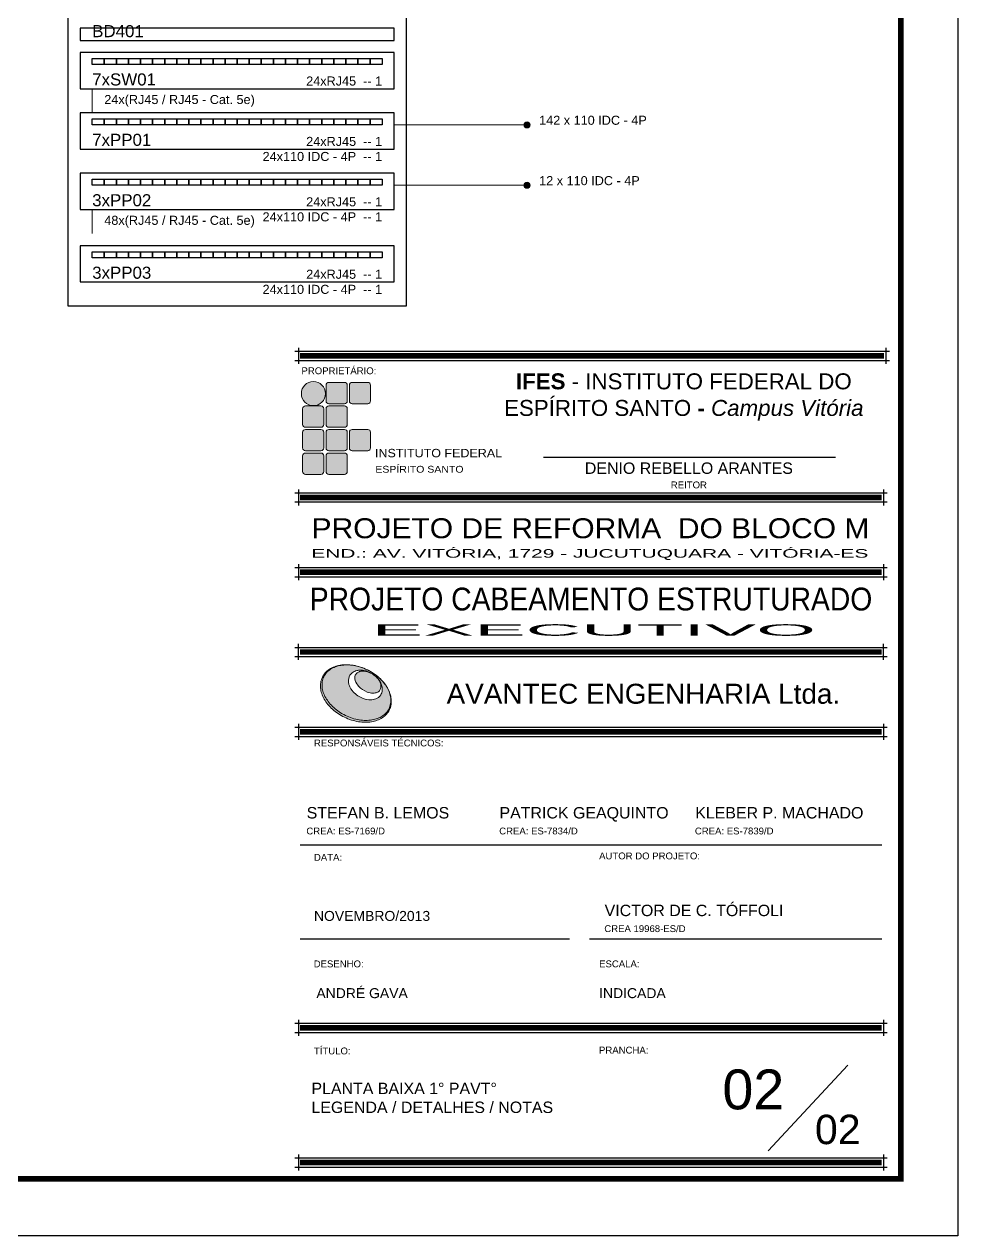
# Model space of a CAD drawing. Header units: millimetres. Extents: x 329 to 8779, y 382 to 3352.
# Drawn here: x 7960 to 8779, y 382 to 1444 of the extents above; entities that cross this region are included whole.
import ezdxf
from ezdxf.enums import TextEntityAlignment as Align

# ---------------------------------------------------------------- set-up
doc = ezdxf.new("R2010")
doc.units = ezdxf.units.MM
for name, color, linetype, lineweight in [('DI-Linhas do quadro', 1, 'Continuous', 30), ('DI-Textos do diagrama', 7, 'Continuous', 20), ('PAREDE', 5, 'Continuous', 20), ('TEXTO', 7, 'Continuous', 20)]:
    doc.layers.add(name, color=color, linetype=linetype, lineweight=lineweight)
doc.layers.add('LEGENDA', color=7, linetype='Continuous')
doc.styles.add('Arial', font='Arial.ttf')
doc.styles.add('ARIAL B', font='Arial.ttf')

# ---------------------------------------------------------------- blocks, each defined once
blk = doc.blocks.new('A1 sem aba')
at = {"layer": 'LEGENDA'}
blk.add_lwpolyline([(-169, 59.4), (0, 59.4), (0, 0), (-169, 0), (-169, 59.4)], close=True, dxfattribs=at)
at = {"layer": 'LEGENDA', "const_width": 0.1}
blk.add_lwpolyline([(-1, 58.4), (-1, 1), (-166.5, 1), (-166.5, 58.4)], close=True, dxfattribs=at)
blk = doc.blocks.new('margem')
at = {"color": 8}
for p, q in [((-9.125, 8), (1029.125, 8)), ((-3.125, 14), (-3.125, -14)), ((1023.125, 14), (1023.125, -14)), ((-9.125, -8), (1029.125, -8))]:
    blk.add_line(p, q, dxfattribs=at)
blk = doc.blocks.new('A$C5B6031A6')
at = {"ltscale": 10}
h = blk.add_hatch(color=7, dxfattribs=at)
h.paths.add_polyline_path([(1626, 2130), (1695, 2104), (1762, 2075), (1828, 2044), (1892, 2012), (1955, 1977), (2015, 1941), (2074, 1902), (2132, 1863), (2187, 1821), (2239, 1778), (2290, 1734), (2339, 1689), (2385, 1642), (2429, 1594), (2471, 1545), (2510, 1495), (2547, 1444), (2581, 1392), (2612, 1340), (2641, 1287), (2667, 1233), (2689, 1179), (2709, 1125), (2726, 1071), (2740, 1016), (2750, 961), (2758, 906), (2761, 851), (2761, 797), (2758, 742), (2751, 689), (2741, 636), (2726, 583), (2708, 533), (2687, 485), (2663, 439), (2635, 395), (2605, 353), (2571, 313), (2536, 275), (2497, 240), (2456, 207), (2412, 177), (2366, 149), (2319, 123), (2269, 99), (2217, 79), (2163, 60), (2108, 43), (2051, 30), (1992, 19), (1932, 10), (1871, 4), (1808, 1), (1744, 0), (1680, 2), (1614, 6), (1548, 13), (1480, 23), (1412, 35), (1344, 51), (1275, 69), (1205, 89), (1136, 113), (1067, 139), (999, 168), (933, 199), (869, 231), (806, 266), (746, 302), (687, 341), (630, 381), (575, 422), (522, 465), (472, 509), (423, 554), (376, 602), (332, 650), (291, 698), (251, 748), (215, 800), (181, 851), (150, 904), (121, 956), (95, 1010), (72, 1064), (52, 1118), (35, 1173), (22, 1227), (11, 1282), (4, 1337), (1, 1392), (0, 1446), (3, 1501), (10, 1554), (21, 1608), (36, 1660), (53, 1710), (75, 1759), (99, 1804), (127, 1848), (157, 1890), (190, 1930), (226, 1968), (265, 2003), (306, 2036), (349, 2066), (395, 2094), (443, 2121), (493, 2144), (545, 2165), (599, 2183), (654, 2200), (711, 2213), (769, 2224), (830, 2233), (891, 2239), (953, 2243), (1017, 2244), (1082, 2241), (1148, 2237), (1214, 2230), (1281, 2220), (1350, 2208), (1418, 2192), (1487, 2174), (1556, 2154)])
h.paths.add_polyline_path([(1634, 2126), (1701, 2100), (1768, 2072), (1833, 2042), (1895, 2010), (1957, 1976), (2016, 1940), (2074, 1903), (2130, 1864), (2184, 1823), (2235, 1781), (2285, 1738), (2333, 1693), (2378, 1648), (2421, 1601), (2462, 1553), (2500, 1504), (2536, 1455), (2569, 1404), (2599, 1354), (2627, 1302), (2652, 1250), (2674, 1198), (2693, 1146), (2709, 1093), (2723, 1041), (2733, 988), (2739, 936), (2743, 883), (2743, 831), (2740, 780), (2733, 729), (2723, 678), (2710, 629), (2693, 581), (2673, 536), (2650, 492), (2624, 451), (2595, 411), (2563, 373), (2530, 338), (2493, 304), (2454, 273), (2412, 244), (2368, 217), (2322, 192), (2274, 169), (2224, 150), (2173, 131), (2119, 116), (2064, 103), (2007, 92), (1949, 83), (1889, 78), (1828, 74), (1767, 74), (1703, 75), (1639, 79), (1574, 86), (1509, 96), (1442, 108), (1375, 123), (1307, 141), (1239, 161), (1171, 185), (1103, 210), (1037, 238), (973, 268), (910, 300), (848, 334), (789, 370), (731, 407), (675, 446), (622, 487), (570, 529), (520, 573), (472, 617), (427, 663), (384, 710), (344, 757), (305, 806), (270, 856), (236, 906), (206, 957), (178, 1008), (153, 1060), (131, 1112), (112, 1164), (96, 1217), (83, 1269), (73, 1322), (66, 1375), (62, 1427), (62, 1479), (65, 1530), (72, 1581), (82, 1632), (96, 1681), (112, 1729), (133, 1775), (156, 1818), (182, 1860), (210, 1899), (241, 1937), (276, 1973), (312, 2006), (352, 2037), (393, 2066), (437, 2093), (483, 2118), (531, 2141), (581, 2161), (633, 2179), (686, 2194), (741, 2207), (798, 2218), (856, 2227), (916, 2232), (976, 2236), (1039, 2237), (1102, 2235), (1166, 2231), (1231, 2224), (1297, 2214), (1363, 2202), (1430, 2187), (1498, 2169), (1566, 2149)], flags=16)
h = blk.add_hatch(color=251, dxfattribs=at)
h.set_gradient(color1=(97, 97, 97), rotation=45, tint=1)
h.paths.add_polyline_path([(2710, 629), (2723, 678), (2733, 729), (2740, 780), (2743, 831), (2743, 883), (2739, 936), (2733, 988), (2723, 1041), (2709, 1093), (2693, 1146), (2674, 1198), (2652, 1250), (2627, 1302), (2599, 1354), (2569, 1404), (2536, 1455), (2500, 1504), (2462, 1553), (2421, 1601), (2378, 1648), (2333, 1693), (2285, 1738), (2235, 1781), (2184, 1823), (2130, 1864), (2074, 1903), (2016, 1940), (1957, 1976), (1895, 2010), (1833, 2042), (1768, 2072), (1701, 2100), (1634, 2126), (1566, 2149), (1498, 2169), (1430, 2187), (1363, 2202), (1297, 2214), (1231, 2224), (1166, 2231), (1102, 2235), (1039, 2237), (976, 2236), (916, 2232), (856, 2227), (798, 2218), (741, 2207), (686, 2194), (633, 2179), (581, 2161), (531, 2141), (483, 2118), (437, 2093), (393, 2066), (352, 2037), (312, 2006), (276, 1973), (241, 1937), (210, 1899), (182, 1860), (156, 1818), (133, 1775), (112, 1729), (96, 1681), (82, 1632), (72, 1581), (65, 1530), (62, 1479), (62, 1427), (66, 1375), (73, 1322), (83, 1269), (96, 1217), (112, 1164), (131, 1112), (153, 1060), (178, 1008), (206, 957), (236, 906), (270, 856), (305, 806), (344, 757), (384, 710), (427, 663), (472, 617), (520, 573), (570, 529), (622, 487), (675, 446), (731, 407), (789, 370), (848, 334), (910, 300), (973, 268), (1037, 238), (1103, 210), (1171, 185), (1239, 161), (1307, 141), (1375, 123), (1442, 108), (1509, 96), (1574, 86), (1639, 79), (1703, 75), (1767, 74), (1828, 74), (1889, 78), (1949, 83), (2007, 92), (2064, 103), (2119, 116), (2173, 131), (2224, 150), (2274, 169), (2322, 192), (2368, 217), (2412, 244), (2454, 273), (2493, 304), (2530, 338), (2563, 373), (2595, 411), (2624, 451), (2650, 492), (2673, 536), (2693, 581)])
h.paths.add_polyline_path([(1672, 926, -0.11939), (1279, 1193), (1236, 1241), (1187, 1310), (1149, 1381), (1135, 1416), (1113, 1474), (1096, 1558), (1092, 1638), (1101, 1702), (1121, 1775), (1151, 1833), (1182, 1874), (1220, 1914), (1243, 1933), (1274, 1956), (1312, 1977), (1353, 1995), (1373, 2002, -0.076494), (1462, 2024, -0.012569), (1508, 2029, -0.080532), (1636, 2027, 0.011804), (1695, 2017, -0.077035), (1858, 1969, -0.03864), (1993, 1901, -0.057073), (2117, 1815, -0.005146), (2217, 1726, -0.094522), (2333, 1571, -0.041523), (2395, 1410, -0.100326), (2410, 1244, -0.110912), (2349, 1065, -0.171463), (2155, 910, -0.084531), (1952, 875, -0.090499)], flags=16)
h = blk.add_hatch(color=250, dxfattribs=at)
h.set_gradient(color1=(51, 51, 51), color2=(51, 51, 51), rotation=45, tint=1, name='SPHERICAL')
h.paths.add_polyline_path([(2297, 1618, 0.094522), (2215, 1728, 0.005146), (2117, 1815, 0.058973), (2017, 1884, 0.041091), (1896, 1945, 0.079339), (1774, 1981, -0.011804), (1708, 1992, 0.084344), (1624, 1993, 0.015307), (1577, 1988, 0.088603), (1526, 1975), (1506, 1968), (1478, 1956), (1455, 1942), (1433, 1927), (1421, 1917), (1396, 1890), (1378, 1866), (1360, 1833), (1347, 1784), (1341, 1744), (1344, 1689), (1356, 1629), (1373, 1584), (1384, 1558), (1414, 1502), (1452, 1448), (1489, 1406, 0.119233), (1824, 1179, 0.090499), (2051, 1138, 0.084531), (2204, 1164, 0.171463), (2320, 1257, 0.110913), (2360, 1373, 0.100325), (2350, 1481, 0.041523)])
at = {"color": 251, "lineweight": 0}
blk.add_lwpolyline([(1626, 2130), (1695, 2104), (1762, 2075), (1828, 2044), (1892, 2012), (1955, 1977), (2015, 1941), (2074, 1902), (2132, 1863), (2187, 1821), (2239, 1778), (2290, 1734), (2339, 1689), (2385, 1642), (2429, 1594), (2471, 1545), (2510, 1495), (2547, 1444), (2581, 1392), (2612, 1340), (2641, 1287), (2667, 1233), (2689, 1179), (2709, 1125), (2726, 1071), (2740, 1016), (2750, 961), (2758, 906), (2761, 851), (2761, 797), (2758, 742), (2751, 689), (2741, 636), (2726, 583), (2708, 533), (2687, 485), (2663, 439), (2635, 395), (2605, 353), (2571, 313), (2536, 275), (2497, 240), (2456, 207), (2412, 177), (2366, 149), (2319, 123), (2269, 99), (2217, 79), (2163, 60), (2108, 43), (2051, 30), (1992, 19), (1932, 10), (1871, 4), (1808, 1), (1744, 0), (1680, 2), (1614, 6), (1548, 13), (1480, 23), (1412, 35), (1344, 51), (1275, 69), (1205, 89), (1136, 113), (1067, 139), (999, 168), (933, 199), (869, 231), (806, 266), (746, 302), (687, 341), (630, 381), (575, 422), (522, 465), (472, 509), (423, 554), (376, 602), (332, 650), (291, 698), (251, 748), (215, 800), (181, 851), (150, 904), (121, 956), (95, 1010), (72, 1064), (52, 1118), (35, 1173), (22, 1227), (11, 1282), (4, 1337), (1, 1392), (0, 1446), (3, 1501), (10, 1554), (21, 1608), (36, 1660), (53, 1710), (75, 1759), (99, 1804), (127, 1848), (157, 1890), (190, 1930), (226, 1968), (265, 2003), (306, 2036), (349, 2066), (395, 2094), (443, 2121), (493, 2144), (545, 2165), (599, 2183), (654, 2200), (711, 2213), (769, 2224), (830, 2233), (891, 2239), (953, 2243), (1017, 2244), (1082, 2241), (1148, 2237), (1214, 2230), (1281, 2220), (1350, 2208), (1418, 2192), (1487, 2174), (1556, 2154)], close=True, dxfattribs=at)
blk.add_lwpolyline([(1634, 2126), (1701, 2100), (1768, 2072), (1833, 2042), (1895, 2010), (1957, 1976), (2016, 1940), (2074, 1903), (2130, 1864), (2184, 1823), (2235, 1781), (2285, 1738), (2333, 1693), (2378, 1648), (2421, 1601), (2462, 1553), (2500, 1504), (2536, 1455), (2569, 1404), (2599, 1354), (2627, 1302), (2652, 1250), (2674, 1198), (2693, 1146), (2709, 1093), (2723, 1041), (2733, 988), (2739, 936), (2743, 883), (2743, 831), (2740, 780), (2733, 729), (2723, 678), (2710, 629), (2693, 581), (2673, 536), (2650, 492), (2624, 451), (2595, 411), (2563, 373), (2530, 338), (2493, 304), (2454, 273), (2412, 244), (2368, 217), (2322, 192), (2274, 169), (2224, 150), (2173, 131), (2119, 116), (2064, 103), (2007, 92), (1949, 83), (1889, 78), (1828, 74), (1767, 74), (1703, 75), (1639, 79), (1574, 86), (1509, 96), (1442, 108), (1375, 123), (1307, 141), (1239, 161), (1171, 185), (1103, 210), (1037, 238), (973, 268), (910, 300), (848, 334), (789, 370), (731, 407), (675, 446), (622, 487), (570, 529), (520, 573), (472, 617), (427, 663), (384, 710), (344, 757), (305, 806), (270, 856), (236, 906), (206, 957), (178, 1008), (153, 1060), (131, 1112), (112, 1164), (96, 1217), (83, 1269), (73, 1322), (66, 1375), (62, 1427), (62, 1479), (65, 1530), (72, 1581), (82, 1632), (96, 1681), (112, 1729), (133, 1775), (156, 1818), (182, 1860), (210, 1899), (241, 1937), (276, 1973), (312, 2006), (352, 2037), (393, 2066), (437, 2093), (483, 2118), (531, 2141), (581, 2161), (633, 2179), (686, 2194), (741, 2207), (798, 2218), (856, 2227), (916, 2232), (976, 2236), (1039, 2237), (1102, 2235), (1166, 2231), (1231, 2224), (1297, 2214), (1363, 2202), (1430, 2187), (1498, 2169), (1566, 2149), (1634, 2126), (1634, 2126)], dxfattribs=at)
blk.add_lwpolyline([(1279, 1193, 0.11939), (1672, 926, 0.090499), (1952, 875, 0.084531), (2155, 910, 0.171463), (2349, 1065, 0.110913), (2410, 1244, 0.100325), (2395, 1410, 0.041523), (2333, 1571, 0.094522), (2217, 1726, 0.005146), (2117, 1815, 0.057073), (1993, 1901, 0.03864), (1858, 1969, 0.077035), (1695, 2017, -0.011804), (1636, 2027, 0.080532), (1508, 2029, 0.012569), (1462, 2024, 0.076494), (1373, 2002), (1353, 1995), (1312, 1977), (1274, 1956), (1243, 1933), (1220, 1914), (1182, 1874), (1151, 1833), (1121, 1775), (1101, 1702), (1092, 1638), (1096, 1558), (1113, 1474), (1135, 1416), (1149, 1381), (1187, 1310), (1236, 1241)], format="xyb", close=True, dxfattribs=at)
blk.add_lwpolyline([(1489, 1407, 0.119396), (1824, 1179, 0.090499), (2051, 1138, 0.084531), (2204, 1164, 0.171463), (2320, 1257, 0.110913), (2360, 1373, 0.100325), (2350, 1481, 0.041523), (2297, 1618, 0.094522), (2215, 1728, 0.005146), (2117, 1815, 0.058973), (2017, 1884, 0.041091), (1896, 1945, 0.079339), (1774, 1981, -0.011804), (1708, 1992, 0.084344), (1624, 1993, 0.015307), (1577, 1988, 0.088603), (1526, 1975), (1506, 1968), (1478, 1956), (1455, 1942), (1433, 1927), (1421, 1917), (1396, 1890), (1378, 1866), (1360, 1833), (1347, 1784), (1341, 1744), (1344, 1689), (1356, 1629), (1373, 1584), (1373, 1584), (1384, 1558), (1414, 1502), (1452, 1448), (1489, 1407)], format="xyb", dxfattribs=at)

msp = doc.modelspace()

# ---------------------------------------------------------------- hatches: boundary and pattern name
at = {"layer": 'PAREDE'}
h = msp.add_hatch(color=12, dxfattribs=at)
edge = h.paths.add_edge_path()
edge.add_arc((8213.918, 1120.548), 10.541, 0, 360)
h = msp.add_hatch(color=102, dxfattribs=at)
edge = h.paths.add_edge_path()
edge.add_line((8247.965, 1089.124), (8261.508, 1089.124))
edge.add_arc((8261.508, 1086.624), 2.5, 0, 90, ccw=False)
edge.add_line((8264.008, 1086.624), (8264.008, 1072.889))
edge.add_arc((8261.508, 1072.889), 2.5, -90, 0, ccw=False)
edge.add_line((8261.508, 1070.389), (8247.965, 1070.389))
edge.add_arc((8247.965, 1072.889), 2.5, 180, 270, ccw=False)
edge.add_line((8245.465, 1072.889), (8245.465, 1086.624))
edge.add_arc((8247.965, 1086.624), 2.5, 90, 180, ccw=False)
edge = h.paths.add_edge_path()
edge.add_line((8227.547, 1089.124), (8241.09, 1089.124))
edge.add_arc((8241.09, 1086.624), 2.5, 0, 90, ccw=False)
edge.add_line((8243.59, 1086.624), (8243.59, 1072.889))
edge.add_arc((8241.09, 1072.889), 2.5, -90, 0, ccw=False)
edge.add_line((8241.09, 1070.389), (8227.547, 1070.389))
edge.add_arc((8227.547, 1072.889), 2.5, 180, 270, ccw=False)
edge.add_line((8225.047, 1072.889), (8225.047, 1086.624))
edge.add_arc((8227.547, 1086.624), 2.5, 90, 180, ccw=False)
edge = h.paths.add_edge_path()
edge.add_line((8227.547, 1109.767), (8241.09, 1109.767))
edge.add_arc((8241.09, 1107.267), 2.5, 0, 90, ccw=False)
edge.add_line((8243.59, 1107.267), (8243.59, 1093.532))
edge.add_arc((8241.09, 1093.532), 2.5, -90, 0, ccw=False)
edge.add_line((8241.09, 1091.032), (8227.547, 1091.032))
edge.add_arc((8227.547, 1093.532), 2.5, 180, 270, ccw=False)
edge.add_line((8225.047, 1093.532), (8225.047, 1107.267))
edge.add_arc((8227.547, 1107.267), 2.5, 90, 180, ccw=False)
edge = h.paths.add_edge_path()
edge.add_line((8247.965, 1130.411), (8261.508, 1130.411))
edge.add_arc((8261.508, 1127.911), 2.5, 0, 90, ccw=False)
edge.add_line((8264.008, 1127.911), (8264.008, 1114.176))
edge.add_arc((8261.508, 1114.176), 2.5, 270, 360, ccw=False)
edge.add_line((8261.508, 1111.676), (8247.965, 1111.676))
edge.add_arc((8247.965, 1114.176), 2.5, 180, 270, ccw=False)
edge.add_line((8245.465, 1114.176), (8245.465, 1127.911))
edge.add_arc((8247.965, 1127.911), 2.5, 90, 180, ccw=False)
edge = h.paths.add_edge_path()
edge.add_line((8227.547, 1130.411), (8241.09, 1130.411))
edge.add_arc((8241.09, 1127.911), 2.5, 0, 90, ccw=False)
edge.add_line((8243.59, 1127.911), (8243.59, 1114.176))
edge.add_arc((8241.09, 1114.176), 2.5, -90, 0, ccw=False)
edge.add_line((8241.09, 1111.676), (8227.547, 1111.676))
edge.add_arc((8227.547, 1114.176), 2.5, 180, 270, ccw=False)
edge.add_line((8225.047, 1114.176), (8225.047, 1127.911))
edge.add_arc((8227.547, 1127.911), 2.5, 90, 180, ccw=False)
edge = h.paths.add_edge_path()
edge.add_line((8206.974, 1068.48), (8220.518, 1068.48))
edge.add_arc((8220.518, 1065.98), 2.5, 0, 90, ccw=False)
edge.add_line((8223.018, 1065.98), (8223.018, 1052.245))
edge.add_arc((8220.518, 1052.245), 2.5, -90, 0, ccw=False)
edge.add_line((8220.518, 1049.745), (8206.974, 1049.745))
edge.add_arc((8206.974, 1052.245), 2.5, 180, 270, ccw=False)
edge.add_line((8204.474, 1052.245), (8204.474, 1065.98))
edge.add_arc((8206.974, 1065.98), 2.5, 90, 180, ccw=False)
edge = h.paths.add_edge_path()
edge.add_line((8227.547, 1068.48), (8241.09, 1068.48))
edge.add_arc((8241.09, 1065.98), 2.5, 0, 90, ccw=False)
edge.add_line((8243.59, 1065.98), (8243.59, 1052.245))
edge.add_arc((8241.09, 1052.245), 2.5, -90, 0, ccw=False)
edge.add_line((8241.09, 1049.745), (8227.547, 1049.745))
edge.add_arc((8227.547, 1052.245), 2.5, 180, 270, ccw=False)
edge.add_line((8225.047, 1052.245), (8225.047, 1065.98))
edge.add_arc((8227.547, 1065.98), 2.5, 90, 180, ccw=False)
edge = h.paths.add_edge_path()
edge.add_line((8206.974, 1089.124), (8220.518, 1089.124))
edge.add_arc((8220.518, 1086.624), 2.5, 0, 90, ccw=False)
edge.add_line((8223.018, 1086.624), (8223.018, 1072.889))
edge.add_arc((8220.518, 1072.889), 2.5, -90, 0, ccw=False)
edge.add_line((8220.518, 1070.389), (8206.974, 1070.389))
edge.add_arc((8206.974, 1072.889), 2.5, 180, 270, ccw=False)
edge.add_line((8204.474, 1072.889), (8204.474, 1086.624))
edge.add_arc((8206.974, 1086.624), 2.5, 90, 180, ccw=False)
edge = h.paths.add_edge_path()
edge.add_line((8206.974, 1109.767), (8220.518, 1109.767))
edge.add_arc((8220.518, 1107.267), 2.5, 0, 90, ccw=False)
edge.add_line((8223.018, 1107.267), (8223.018, 1093.532))
edge.add_arc((8220.518, 1093.532), 2.5, 270, 360, ccw=False)
edge.add_line((8220.518, 1091.032), (8206.974, 1091.032))
edge.add_arc((8206.974, 1093.532), 2.5, 180, 270, ccw=False)
edge.add_line((8204.474, 1093.532), (8204.474, 1107.267))
edge.add_arc((8206.974, 1107.267), 2.5, 90, 180, ccw=False)

# ---------------------------------------------------------------- linework, layer by layer
at = {"layer": 'DI-Linhas do quadro', "linetype": 'Continuous'}
for points in [[(7998.839, 1197.298), (7998.839, 1472.638), (8295.359, 1472.638), (8295.359, 1197.298), (7998.839, 1197.298)], [(8009.429, 1440.868), (8009.429, 1430.278), (8284.769, 1430.278), (8284.769, 1440.868), (8009.429, 1440.868)], [(8009.429, 1419.688), (8009.429, 1387.918), (8284.769, 1387.918), (8284.769, 1419.688), (8009.429, 1419.688)], [(8020.019, 1409.098), (8020.019, 1414.393), (8030.609, 1414.393), (8030.609, 1409.098), (8020.019, 1409.098)], [(8030.609, 1409.098), (8030.609, 1414.393), (8041.199, 1414.393), (8041.199, 1409.098), (8030.609, 1409.098)], [(8041.199, 1409.098), (8041.199, 1414.393), (8051.789, 1414.393), (8051.789, 1409.098), (8041.199, 1409.098)], [(8051.789, 1409.098), (8051.789, 1414.393), (8062.379, 1414.393), (8062.379, 1409.098), (8051.789, 1409.098)], [(8062.379, 1409.098), (8062.379, 1414.393), (8072.969, 1414.393), (8072.969, 1409.098), (8062.379, 1409.098)], [(8072.969, 1409.098), (8072.969, 1414.393), (8083.559, 1414.393), (8083.559, 1409.098), (8072.969, 1409.098)], [(8083.559, 1409.098), (8083.559, 1414.393), (8094.149, 1414.393), (8094.149, 1409.098), (8083.559, 1409.098)], [(8094.149, 1409.098), (8094.149, 1414.393), (8104.739, 1414.393), (8104.739, 1409.098), (8094.149, 1409.098)], [(8104.739, 1409.098), (8104.739, 1414.393), (8115.329, 1414.393), (8115.329, 1409.098), (8104.739, 1409.098)], [(8115.329, 1409.098), (8115.329, 1414.393), (8125.919, 1414.393), (8125.919, 1409.098), (8115.329, 1409.098)], [(8125.919, 1409.098), (8125.919, 1414.393), (8136.509, 1414.393), (8136.509, 1409.098), (8125.919, 1409.098)], [(8136.509, 1409.098), (8136.509, 1414.393), (8147.099, 1414.393), (8147.099, 1409.098), (8136.509, 1409.098)], [(8147.099, 1409.098), (8147.099, 1414.393), (8157.689, 1414.393), (8157.689, 1409.098), (8147.099, 1409.098)], [(8157.689, 1409.098), (8157.689, 1414.393), (8168.279, 1414.393), (8168.279, 1409.098), (8157.689, 1409.098)], [(8168.279, 1409.098), (8168.279, 1414.393), (8178.869, 1414.393), (8178.869, 1409.098), (8168.279, 1409.098)], [(8178.869, 1409.098), (8178.869, 1414.393), (8189.459, 1414.393), (8189.459, 1409.098), (8178.869, 1409.098)], [(8189.459, 1409.098), (8189.459, 1414.393), (8200.049, 1414.393), (8200.049, 1409.098), (8189.459, 1409.098)], [(8200.049, 1409.098), (8200.049, 1414.393), (8210.639, 1414.393), (8210.639, 1409.098), (8200.049, 1409.098)], [(8210.639, 1409.098), (8210.639, 1414.393), (8221.229, 1414.393), (8221.229, 1409.098), (8210.639, 1409.098)], [(8221.229, 1409.098), (8221.229, 1414.393), (8231.819, 1414.393), (8231.819, 1409.098), (8221.229, 1409.098)], [(8231.819, 1409.098), (8231.819, 1414.393), (8242.409, 1414.393), (8242.409, 1409.098), (8231.819, 1409.098)], [(8242.409, 1409.098), (8242.409, 1414.393), (8252.999, 1414.393), (8252.999, 1409.098), (8242.409, 1409.098)], [(8252.999, 1409.098), (8252.999, 1414.393), (8263.589, 1414.393), (8263.589, 1409.098), (8252.999, 1409.098)], [(8263.589, 1409.098), (8263.589, 1414.393), (8274.179, 1414.393), (8274.179, 1409.098), (8263.589, 1409.098)], [(8009.429, 1366.738), (8009.429, 1334.968), (8284.769, 1334.968), (8284.769, 1366.738), (8009.429, 1366.738)], [(8020.019, 1356.148), (8020.019, 1361.443), (8030.609, 1361.443), (8030.609, 1356.148), (8020.019, 1356.148)], [(8030.609, 1356.148), (8030.609, 1361.443), (8041.199, 1361.443), (8041.199, 1356.148), (8030.609, 1356.148)], [(8041.199, 1356.148), (8041.199, 1361.443), (8051.789, 1361.443), (8051.789, 1356.148), (8041.199, 1356.148)], [(8051.789, 1356.148), (8051.789, 1361.443), (8062.379, 1361.443), (8062.379, 1356.148), (8051.789, 1356.148)], [(8062.379, 1356.148), (8062.379, 1361.443), (8072.969, 1361.443), (8072.969, 1356.148), (8062.379, 1356.148)], [(8072.969, 1356.148), (8072.969, 1361.443), (8083.559, 1361.443), (8083.559, 1356.148), (8072.969, 1356.148)], [(8083.559, 1356.148), (8083.559, 1361.443), (8094.149, 1361.443), (8094.149, 1356.148), (8083.559, 1356.148)], [(8094.149, 1356.148), (8094.149, 1361.443), (8104.739, 1361.443), (8104.739, 1356.148), (8094.149, 1356.148)], [(8104.739, 1356.148), (8104.739, 1361.443), (8115.329, 1361.443), (8115.329, 1356.148), (8104.739, 1356.148)], [(8115.329, 1356.148), (8115.329, 1361.443), (8125.919, 1361.443), (8125.919, 1356.148), (8115.329, 1356.148)], [(8125.919, 1356.148), (8125.919, 1361.443), (8136.509, 1361.443), (8136.509, 1356.148), (8125.919, 1356.148)], [(8136.509, 1356.148), (8136.509, 1361.443), (8147.099, 1361.443), (8147.099, 1356.148), (8136.509, 1356.148)], [(8147.099, 1356.148), (8147.099, 1361.443), (8157.689, 1361.443), (8157.689, 1356.148), (8147.099, 1356.148)], [(8157.689, 1356.148), (8157.689, 1361.443), (8168.279, 1361.443), (8168.279, 1356.148), (8157.689, 1356.148)], [(8168.279, 1356.148), (8168.279, 1361.443), (8178.869, 1361.443), (8178.869, 1356.148), (8168.279, 1356.148)], [(8178.869, 1356.148), (8178.869, 1361.443), (8189.459, 1361.443), (8189.459, 1356.148), (8178.869, 1356.148)], [(8189.459, 1356.148), (8189.459, 1361.443), (8200.049, 1361.443), (8200.049, 1356.148), (8189.459, 1356.148)], [(8200.049, 1356.148), (8200.049, 1361.443), (8210.639, 1361.443), (8210.639, 1356.148), (8200.049, 1356.148)], [(8210.639, 1356.148), (8210.639, 1361.443), (8221.229, 1361.443), (8221.229, 1356.148), (8210.639, 1356.148)], [(8221.229, 1356.148), (8221.229, 1361.443), (8231.819, 1361.443), (8231.819, 1356.148), (8221.229, 1356.148)], [(8231.819, 1356.148), (8231.819, 1361.443), (8242.409, 1361.443), (8242.409, 1356.148), (8231.819, 1356.148)], [(8242.409, 1356.148), (8242.409, 1361.443), (8252.999, 1361.443), (8252.999, 1356.148), (8242.409, 1356.148)], [(8252.999, 1356.148), (8252.999, 1361.443), (8263.589, 1361.443), (8263.589, 1356.148), (8252.999, 1356.148)], [(8263.589, 1356.148), (8263.589, 1361.443), (8274.179, 1361.443), (8274.179, 1356.148), (8263.589, 1356.148)], [(8009.429, 1313.788), (8009.429, 1282.018), (8284.769, 1282.018), (8284.769, 1313.788), (8009.429, 1313.788)], [(8020.019, 1303.198), (8020.019, 1308.493), (8030.609, 1308.493), (8030.609, 1303.198), (8020.019, 1303.198)], [(8030.609, 1303.198), (8030.609, 1308.493), (8041.199, 1308.493), (8041.199, 1303.198), (8030.609, 1303.198)], [(8041.199, 1303.198), (8041.199, 1308.493), (8051.789, 1308.493), (8051.789, 1303.198), (8041.199, 1303.198)], [(8051.789, 1303.198), (8051.789, 1308.493), (8062.379, 1308.493), (8062.379, 1303.198), (8051.789, 1303.198)], [(8062.379, 1303.198), (8062.379, 1308.493), (8072.969, 1308.493), (8072.969, 1303.198), (8062.379, 1303.198)], [(8072.969, 1303.198), (8072.969, 1308.493), (8083.559, 1308.493), (8083.559, 1303.198), (8072.969, 1303.198)], [(8083.559, 1303.198), (8083.559, 1308.493), (8094.149, 1308.493), (8094.149, 1303.198), (8083.559, 1303.198)], [(8094.149, 1303.198), (8094.149, 1308.493), (8104.739, 1308.493), (8104.739, 1303.198), (8094.149, 1303.198)], [(8104.739, 1303.198), (8104.739, 1308.493), (8115.329, 1308.493), (8115.329, 1303.198), (8104.739, 1303.198)], [(8115.329, 1303.198), (8115.329, 1308.493), (8125.919, 1308.493), (8125.919, 1303.198), (8115.329, 1303.198)], [(8125.919, 1303.198), (8125.919, 1308.493), (8136.509, 1308.493), (8136.509, 1303.198), (8125.919, 1303.198)], [(8136.509, 1303.198), (8136.509, 1308.493), (8147.099, 1308.493), (8147.099, 1303.198), (8136.509, 1303.198)], [(8147.099, 1303.198), (8147.099, 1308.493), (8157.689, 1308.493), (8157.689, 1303.198), (8147.099, 1303.198)], [(8157.689, 1303.198), (8157.689, 1308.493), (8168.279, 1308.493), (8168.279, 1303.198), (8157.689, 1303.198)], [(8168.279, 1303.198), (8168.279, 1308.493), (8178.869, 1308.493), (8178.869, 1303.198), (8168.279, 1303.198)], [(8178.869, 1303.198), (8178.869, 1308.493), (8189.459, 1308.493), (8189.459, 1303.198), (8178.869, 1303.198)], [(8189.459, 1303.198), (8189.459, 1308.493), (8200.049, 1308.493), (8200.049, 1303.198), (8189.459, 1303.198)], [(8200.049, 1303.198), (8200.049, 1308.493), (8210.639, 1308.493), (8210.639, 1303.198), (8200.049, 1303.198)], [(8210.639, 1303.198), (8210.639, 1308.493), (8221.229, 1308.493), (8221.229, 1303.198), (8210.639, 1303.198)], [(8221.229, 1303.198), (8221.229, 1308.493), (8231.819, 1308.493), (8231.819, 1303.198), (8221.229, 1303.198)], [(8231.819, 1303.198), (8231.819, 1308.493), (8242.409, 1308.493), (8242.409, 1303.198), (8231.819, 1303.198)], [(8242.409, 1303.198), (8242.409, 1308.493), (8252.999, 1308.493), (8252.999, 1303.198), (8242.409, 1303.198)], [(8252.999, 1303.198), (8252.999, 1308.493), (8263.589, 1308.493), (8263.589, 1303.198), (8252.999, 1303.198)], [(8263.589, 1303.198), (8263.589, 1308.493), (8274.179, 1308.493), (8274.179, 1303.198), (8263.589, 1303.198)], [(8009.429, 1250.248), (8009.429, 1218.478), (8284.769, 1218.478), (8284.769, 1250.248), (8009.429, 1250.248)], [(8020.019, 1239.658), (8020.019, 1244.953), (8030.609, 1244.953), (8030.609, 1239.658), (8020.019, 1239.658)], [(8030.609, 1239.658), (8030.609, 1244.953), (8041.199, 1244.953), (8041.199, 1239.658), (8030.609, 1239.658)], [(8041.199, 1239.658), (8041.199, 1244.953), (8051.789, 1244.953), (8051.789, 1239.658), (8041.199, 1239.658)], [(8051.789, 1239.658), (8051.789, 1244.953), (8062.379, 1244.953), (8062.379, 1239.658), (8051.789, 1239.658)], [(8062.379, 1239.658), (8062.379, 1244.953), (8072.969, 1244.953), (8072.969, 1239.658), (8062.379, 1239.658)], [(8072.969, 1239.658), (8072.969, 1244.953), (8083.559, 1244.953), (8083.559, 1239.658), (8072.969, 1239.658)], [(8083.559, 1239.658), (8083.559, 1244.953), (8094.149, 1244.953), (8094.149, 1239.658), (8083.559, 1239.658)], [(8094.149, 1239.658), (8094.149, 1244.953), (8104.739, 1244.953), (8104.739, 1239.658), (8094.149, 1239.658)], [(8104.739, 1239.658), (8104.739, 1244.953), (8115.329, 1244.953), (8115.329, 1239.658), (8104.739, 1239.658)], [(8115.329, 1239.658), (8115.329, 1244.953), (8125.919, 1244.953), (8125.919, 1239.658), (8115.329, 1239.658)], [(8125.919, 1239.658), (8125.919, 1244.953), (8136.509, 1244.953), (8136.509, 1239.658), (8125.919, 1239.658)], [(8136.509, 1239.658), (8136.509, 1244.953), (8147.099, 1244.953), (8147.099, 1239.658), (8136.509, 1239.658)], [(8147.099, 1239.658), (8147.099, 1244.953), (8157.689, 1244.953), (8157.689, 1239.658), (8147.099, 1239.658)], [(8157.689, 1239.658), (8157.689, 1244.953), (8168.279, 1244.953), (8168.279, 1239.658), (8157.689, 1239.658)], [(8168.279, 1239.658), (8168.279, 1244.953), (8178.869, 1244.953), (8178.869, 1239.658), (8168.279, 1239.658)], [(8178.869, 1239.658), (8178.869, 1244.953), (8189.459, 1244.953), (8189.459, 1239.658), (8178.869, 1239.658)], [(8189.459, 1239.658), (8189.459, 1244.953), (8200.049, 1244.953), (8200.049, 1239.658), (8189.459, 1239.658)], [(8200.049, 1239.658), (8200.049, 1244.953), (8210.639, 1244.953), (8210.639, 1239.658), (8200.049, 1239.658)], [(8210.639, 1239.658), (8210.639, 1244.953), (8221.229, 1244.953), (8221.229, 1239.658), (8210.639, 1239.658)], [(8221.229, 1239.658), (8221.229, 1244.953), (8231.819, 1244.953), (8231.819, 1239.658), (8221.229, 1239.658)], [(8231.819, 1239.658), (8231.819, 1244.953), (8242.409, 1244.953), (8242.409, 1239.658), (8231.819, 1239.658)], [(8242.409, 1239.658), (8242.409, 1244.953), (8252.999, 1244.953), (8252.999, 1239.658), (8242.409, 1239.658)], [(8252.999, 1239.658), (8252.999, 1244.953), (8263.589, 1244.953), (8263.589, 1239.658), (8252.999, 1239.658)], [(8263.589, 1239.658), (8263.589, 1244.953), (8274.179, 1244.953), (8274.179, 1239.658), (8263.589, 1239.658)]]:
    msp.add_lwpolyline(points, close=True, dxfattribs=at)
at = {"layer": 'DI-Textos do diagrama', "linetype": 'Continuous'}
for p, q in [((8020.019, 1387.918), (8020.019, 1366.738)), ((8284.769, 1356.148), (8401.259, 1356.148)), ((8284.769, 1303.198), (8401.259, 1303.198)), ((8020.019, 1282.018), (8020.019, 1260.838))]:
    msp.add_line(p, q, dxfattribs=at)
at = {"layer": 'DI-Textos do diagrama', "linetype": 'Continuous', "const_width": 2.647}
for points in [[(8402.583, 1356.148, 1), (8399.935, 1356.148, 1)], [(8402.583, 1303.198, 1), (8399.935, 1303.198, 1)]]:
    msp.add_lwpolyline(points, format="xyb", close=True, dxfattribs=at)
at = {"layer": 'DI-Textos do diagrama', "linetype": 'Continuous'}
for centre in [(8401.259, 1356.148), (8401.259, 1303.198)]:
    msp.add_circle(centre, 2.647, dxfattribs=at)
at = {"layer": 'LEGENDA', "color": 7, "const_width": 4.894}
msp.add_lwpolyline([(8202.294, 1153.714), (8714.314, 1153.714)], dxfattribs=at)
at = {"layer": 'LEGENDA', "lineweight": -2}
for points in [[(8671.791, 1064.598), (8415.57, 1064.598)], [(8712.287, 724.714), (8202.287, 724.714)], [(8438.567, 642.245), (8202.287, 642.245)], [(8712.287, 642.245), (8456.067, 642.245)], [(8612.53, 456.655), (8682.467, 531.811)]]:
    msp.add_lwpolyline(points, dxfattribs=at)
at = {"layer": 'LEGENDA', "const_width": 4.875}
for points in [[(8202.287, 1029.55), (8712.287, 1029.55)], [(8202.287, 964.035), (8712.287, 964.035)], [(8202.287, 894.035), (8712.287, 894.035)], [(8202.287, 824.035), (8712.287, 824.035)], [(8202.287, 824.035), (8712.287, 824.035)], [(8202.287, 564.556), (8712.287, 564.556)], [(8202.287, 446.44), (8712.287, 446.44)]]:
    msp.add_lwpolyline(points, dxfattribs=at)
at = {"layer": 'PAREDE', "color": 102}
for points in [[(8227.547, 1130.411), (8241.09, 1130.411, -0.41421356), (8243.59, 1127.911), (8243.59, 1114.176, -0.41421356), (8241.09, 1111.676), (8227.547, 1111.676, -0.41421356), (8225.047, 1114.176), (8225.047, 1127.911, -0.41421356)], [(8247.965, 1130.411), (8261.508, 1130.411, -0.41421356), (8264.008, 1127.911), (8264.008, 1114.176, -0.41421356), (8261.508, 1111.676), (8247.965, 1111.676, -0.41421356), (8245.465, 1114.176), (8245.465, 1127.911, -0.41421356)], [(8206.974, 1109.767), (8220.518, 1109.767, -0.41421356), (8223.018, 1107.267), (8223.018, 1093.532, -0.41421356), (8220.518, 1091.032), (8206.974, 1091.032, -0.41421356), (8204.474, 1093.532), (8204.474, 1107.267, -0.41421356)], [(8227.547, 1109.767), (8241.09, 1109.767, -0.41421356), (8243.59, 1107.267), (8243.59, 1093.532, -0.41421356), (8241.09, 1091.032), (8227.547, 1091.032, -0.41421356), (8225.047, 1093.532), (8225.047, 1107.267, -0.41421356)], [(8206.974, 1089.124), (8220.518, 1089.124, -0.41421356), (8223.018, 1086.624), (8223.018, 1072.889, -0.41421356), (8220.518, 1070.389), (8206.974, 1070.389, -0.41421356), (8204.474, 1072.889), (8204.474, 1086.624, -0.41421356)], [(8227.547, 1089.124), (8241.09, 1089.124, -0.41421356), (8243.59, 1086.624), (8243.59, 1072.889, -0.41421356), (8241.09, 1070.389), (8227.547, 1070.389, -0.41421356), (8225.047, 1072.889), (8225.047, 1086.624, -0.41421356)], [(8247.965, 1089.124), (8261.508, 1089.124, -0.41421356), (8264.008, 1086.624), (8264.008, 1072.889, -0.41421356), (8261.508, 1070.389), (8247.965, 1070.389, -0.41421356), (8245.465, 1072.889), (8245.465, 1086.624, -0.41421356)], [(8206.974, 1068.48), (8220.518, 1068.48, -0.41421356), (8223.018, 1065.98), (8223.018, 1052.245, -0.41421356), (8220.518, 1049.745), (8206.974, 1049.745, -0.41421356), (8204.474, 1052.245), (8204.474, 1065.98, -0.41421356)], [(8227.547, 1068.48), (8241.09, 1068.48, -0.41421356), (8243.59, 1065.98), (8243.59, 1052.245, -0.41421356), (8241.09, 1049.745), (8227.547, 1049.745, -0.41421356), (8225.047, 1052.245), (8225.047, 1065.98, -0.41421356)]]:
    msp.add_lwpolyline(points, format="xyb", close=True, dxfattribs=at)
at = {"layer": 'PAREDE', "color": 12}
msp.add_circle((8213.918, 1120.548), 10.541, dxfattribs=at)

# ---------------------------------------------------------------- block references
at = {"layer": 'LEGENDA'}
for name, p, xscale, yscale, zscale in [('A1 sem aba', (8778.869, 382.199), 49.99999999947613, 49.99999999947613, 49.99999999947613), ('margem', (8202.287, 1029.55), 0.499999999992724, 0.499999999992724, 0.4999999999947704), ('margem', (8202.287, 964.035), 0.5, 0.5, 0.5), ('A$C5B6031A6', (8220.076, 832.385), 0.02249999997729901, 0.02250000042840838, 0.02249999999978514), ('margem', (8202.287, 824.035), 0.5, 0.5, 0.5), ('margem', (8202.287, 564.556), 0.499999999992724, 0.499999999992724, 0.4999999999947704), ('margem', (8202.287, 446.44), 0.499999999992724, 0.499999999992724, 0.4999999999947704)]:
    msp.add_blockref(name, p, dxfattribs=dict(at, xscale=xscale, yscale=yscale, zscale=zscale))
at = {"layer": 'LEGENDA', "color": 7, "xscale": 0.5019808721008303, "yscale": 0.5019808720971923, "zscale": 0.5019808482871893}
msp.add_blockref('margem', (8202.294, 1153.714), dxfattribs=at)
at = {"layer": 'LEGENDA', "xscale": -0.499999999992724, "yscale": 0.499999999992724, "zscale": 0.4999999999947704, "rotation": 180}
msp.add_blockref('margem', (8202.287, 894.035), dxfattribs=at)

# ---------------------------------------------------------------- texts
at = {"layer": 'DI-Textos do diagrama', "line_spacing_factor": 0.798, "style": 'Arial'}
for s, insert, char_height, width, attachment_point in [('BD401', (8019.999, 1432.918), 10.59, 63.54, 7), ('7xSW01', (8019.999, 1390.568), 10.59, 76.248, 7), ('24xRJ45  -- 1', (8274.199, 1390.544), 7.9425, 123.903, 9), ('24x(RJ45 / RJ45 - Cat. 5e)', (8030.599, 1372.044), 7.9425, 247.806, 7), ('142 x 110 IDC - 4P', (8411.849, 1356.144), 7.9425, 171.558, 7), ('7xPP01', (8019.999, 1337.618), 10.59, 76.248, 7), ('24xRJ45  -- 1', (8274.199, 1337.594), 7.9425, 123.903, 9), ('24x110 IDC - 4P  -- 1', (8274.199, 1324.394), 7.9425, 200.151, 9), ('12 x 110 IDC - 4P', (8411.849, 1303.194), 7.9425, 162.027, 7), ('3xPP02', (8019.999, 1284.668), 10.59, 76.248, 7), ('24xRJ45  -- 1', (8274.199, 1284.644), 7.9425, 123.903, 9), ('48x(RJ45 / RJ45 - Cat. 5e)', (8030.599, 1266.144), 7.9425, 247.806, 7), ('24x110 IDC - 4P  -- 1', (8274.199, 1271.444), 7.9425, 200.151, 9), ('3xPP03', (8019.999, 1221.118), 10.59, 76.248, 7), ('24xRJ45  -- 1', (8274.199, 1221.144), 7.9425, 123.903, 9), ('24x110 IDC - 4P  -- 1', (8274.199, 1207.894), 7.9425, 200.151, 9)]:
    msp.add_mtext(s, dxfattribs=dict(at, insert=insert, char_height=char_height, width=width, attachment_point=attachment_point))
at = {"layer": 'LEGENDA', "style": 'ARIAL B', "width": 1.07}
msp.add_text('INSTITUTO FEDERAL', height=7.33333, dxfattribs=at).set_placement((8267.945, 1064.76))
at = {"layer": 'LEGENDA', "lineweight": -2, "style": 'Arial'}
msp.add_text('CREA 19968-ES/D', height=6, dxfattribs=at).set_placement((8468.983, 648.456))
at = {"layer": 'PAREDE', "color": 102, "style": 'ARIAL B', "width": 1.1}
msp.add_text('ESPÍRITO SANTO', height=6, dxfattribs=at).set_placement((8268.21, 1051.224))
at = {"layer": 'TEXTO', "lineweight": -2, "style": 'Arial'}
for s, height, p in [('PROPRIETÁRIO:', 6, (8203.455, 1137.572)), ('RESPONSÁVEIS TÉCNICOS:', 6, (8214.404, 811.235)), ('STEFAN B. LEMOS', 10, (8208.032, 748.056)), ('PATRICK GEAQUINTO', 10, (8377.098, 748.056)), ('KLEBER P. MACHADO', 10, (8548.673, 748.056)), ('CREA: ES-7169/D', 6, (8207.757, 734.08)), ('CREA: ES-7834/D', 6, (8376.823, 734.08)), ('CREA: ES-7839/D', 6, (8548.398, 734.08)), ('DATA:', 6, (8214.404, 710.944)), ('AUTOR DO PROJETO:', 6, (8464.434, 712.227)), ('VICTOR DE C. TÓFFOLI', 10, (8469.258, 662.432)), ('NOVEMBRO/2013', 8.75, (8214.404, 658.237)), ('DESENHO:', 6, (8214.207, 617.572)), ('ESCALA:', 6, (8464.434, 617.572)), ('ANDRÉ GAVA', 8.75, (8216.541, 590.537)), ('INDICADA', 8.75, (8464.434, 590.537)), ('TÍTULO:', 6, (8214.404, 541.257)), ('PRANCHA:', 6, (8464.327, 541.969)), ('02', 34.9209, (8572.515, 493.064)), ('PLANTA BAIXA 1° PAVT°', 10, (8212.215, 506.393)), ('LEGENDA / DETALHES / NOTAS', 10, (8212.215, 489.85)), ('02', 25.7878, (8653.636, 462.518))]:
    msp.add_text(s, height=height, dxfattribs=at).set_placement(p)
for s, height, width, p, p2 in [('PROJETO DE REFORMA  DO BLOCO M', 17.5, 1.074681, (8212.331, 993.776), (8701.35, 993.776)), ('END.: AV. VITÓRIA, 1729 - JUCUTUQUARA - VITÓRIA-ES', 7.5, 1.75164, (8212.017, 976.711), (8700.49, 976.711)), ('PROJETO CABEAMENTO ESTRUTURADO', 20, 0.887361, (8210.769, 930.45), (8703.915, 930.45)), ('EXECUTIVO', 10, 4.822796, (8265.18, 908.29), (8654.524, 908.29))]:
    msp.add_text(s, height=height, dxfattribs=dict(at, width=width)).set_placement(p, p2, align=Align.FIT)
for s, insert, char_height, width, attachment_point in [('{\\fArial|b1|i0|c0|p34;IFES} - INSTITUTO FEDERAL DO ESPÍRITO SANTO{\\fArial|b1|i0|c0|p34; - \\fArial|b0|i1|c0|p34;Campus Vitória}', (8538.675, 1117.555), 14, 368.56598, 5), ('AVANTEC ENGENHARIA Ltda.', (8330.729, 848.417), 17.5, 379.6298, 7)]:
    msp.add_mtext(s, dxfattribs=dict(at, insert=insert, char_height=char_height, width=width, attachment_point=attachment_point))
at = {"layer": 'TEXTO', "insert": (8543.12, 1048.808), "char_height": 10, "width": 182.71023, "attachment_point": 5, "style": 'Arial'}
msp.add_mtext('DENIO REBELLO ARANTES \\H6.0000;REITOR', dxfattribs=at)

doc.saveas('drawing.dxf')
